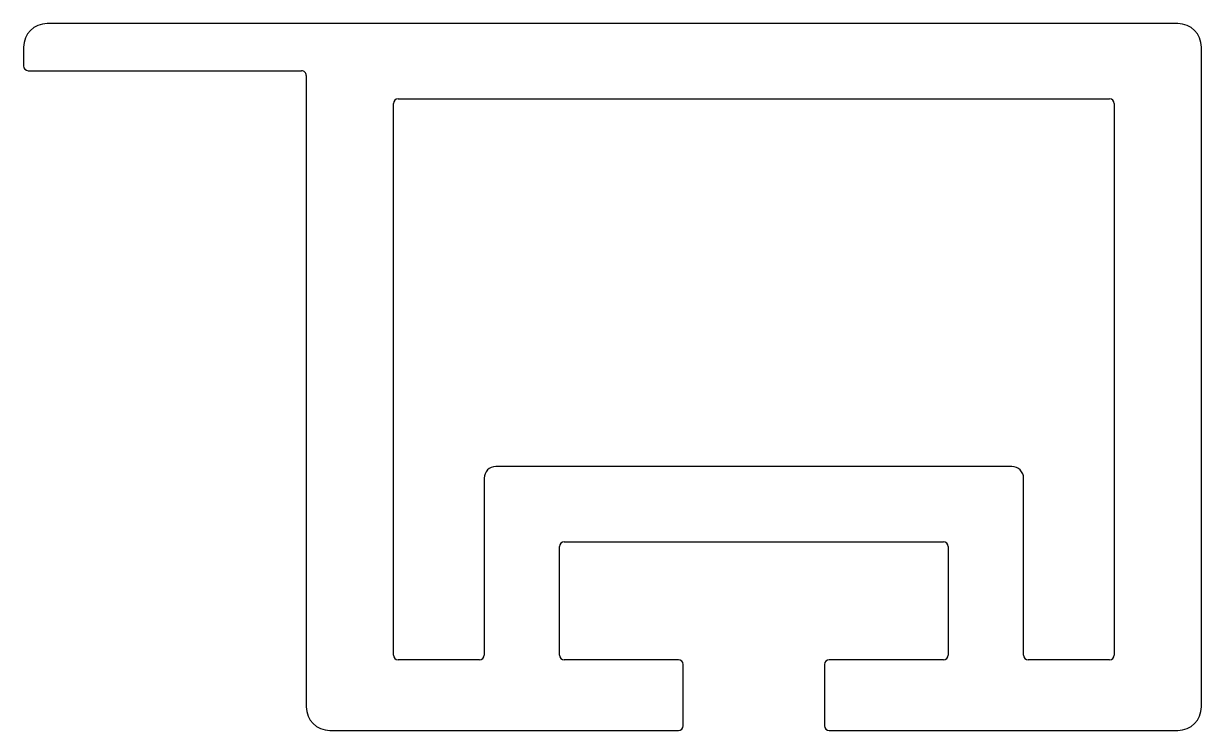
# Model space of a CAD drawing. Extents: x 2253.4 to 2303.4, y 2195.5 to 2225.5.
import ezdxf

# ---------------------------------------------------------------- set-up
doc = ezdxf.new("R2010")
doc.units = 0
doc.layers.get('0').update_dxf_attribs({"linetype": 'CONTINUOUS'})

msp = doc.modelspace()

# ---------------------------------------------------------------- linework, layer by layer
for p, q in [((2302.358, 2225.475), (2254.358, 2225.475)), ((2253.358, 2224.475), (2253.358, 2223.675)), ((2303.358, 2196.475), (2303.358, 2224.475)), ((2253.558, 2223.475), (2265.158, 2223.475)), ((2265.358, 2223.275), (2265.358, 2196.475)), ((2269.058, 2198.675), (2269.058, 2222.075)), ((2269.258, 2222.275), (2299.458, 2222.275)), ((2299.658, 2222.075), (2299.658, 2198.675)), ((2295.308, 2206.675), (2273.408, 2206.675)), ((2272.908, 2206.175), (2272.908, 2198.675)), ((2295.808, 2198.675), (2295.808, 2206.175)), ((2276.108, 2198.675), (2276.108, 2203.275)), ((2276.308, 2203.475), (2292.408, 2203.475)), ((2292.608, 2203.275), (2292.608, 2198.675)), ((2272.708, 2198.475), (2269.258, 2198.475)), ((2281.158, 2198.475), (2276.308, 2198.475)), ((2281.358, 2195.675), (2281.358, 2198.275)), ((2287.358, 2198.275), (2287.358, 2195.675)), ((2292.408, 2198.475), (2287.558, 2198.475)), ((2299.458, 2198.475), (2296.008, 2198.475)), ((2266.358, 2195.475), (2281.158, 2195.475)), ((2287.558, 2195.475), (2302.358, 2195.475))]:
    msp.add_line(p, q)
for centre, radius, start, end in [((2254.358, 2224.475), 1, 90, 180), ((2302.358, 2224.475), 1, 0, 90), ((2253.558, 2223.675), 0.2, 180, 270), ((2265.158, 2223.275), 0.2, 0, 90.0003), ((2269.258, 2222.075), 0.2, 90.0001, 180), ((2299.458, 2222.075), 0.2, 360, 90), ((2273.408, 2206.175), 0.5, 90, 180), ((2295.308, 2206.175), 0.5, 0, 90), ((2276.308, 2203.275), 0.2, 90, 180), ((2292.408, 2203.275), 0.2, 0, 89.9999), ((2269.258, 2198.675), 0.2, 180.0001, 270), ((2272.708, 2198.675), 0.2, 270.0001, 0), ((2276.308, 2198.675), 0.2, 180, 269.9999), ((2292.408, 2198.675), 0.2, 270, 359.9999), ((2296.008, 2198.675), 0.2, 180.0001, 270), ((2299.458, 2198.675), 0.2, 270.0001, 0), ((2281.158, 2198.275), 0.2, 0.0001, 90), ((2287.558, 2198.275), 0.2, 90, 180), ((2266.358, 2196.475), 1, 180, 270), ((2302.358, 2196.475), 1, 270, 0), ((2281.158, 2195.675), 0.2, 270, 0), ((2287.558, 2195.675), 0.2, 180, 270)]:
    msp.add_arc(centre, radius, start, end)

doc.saveas('drawing.dxf')
